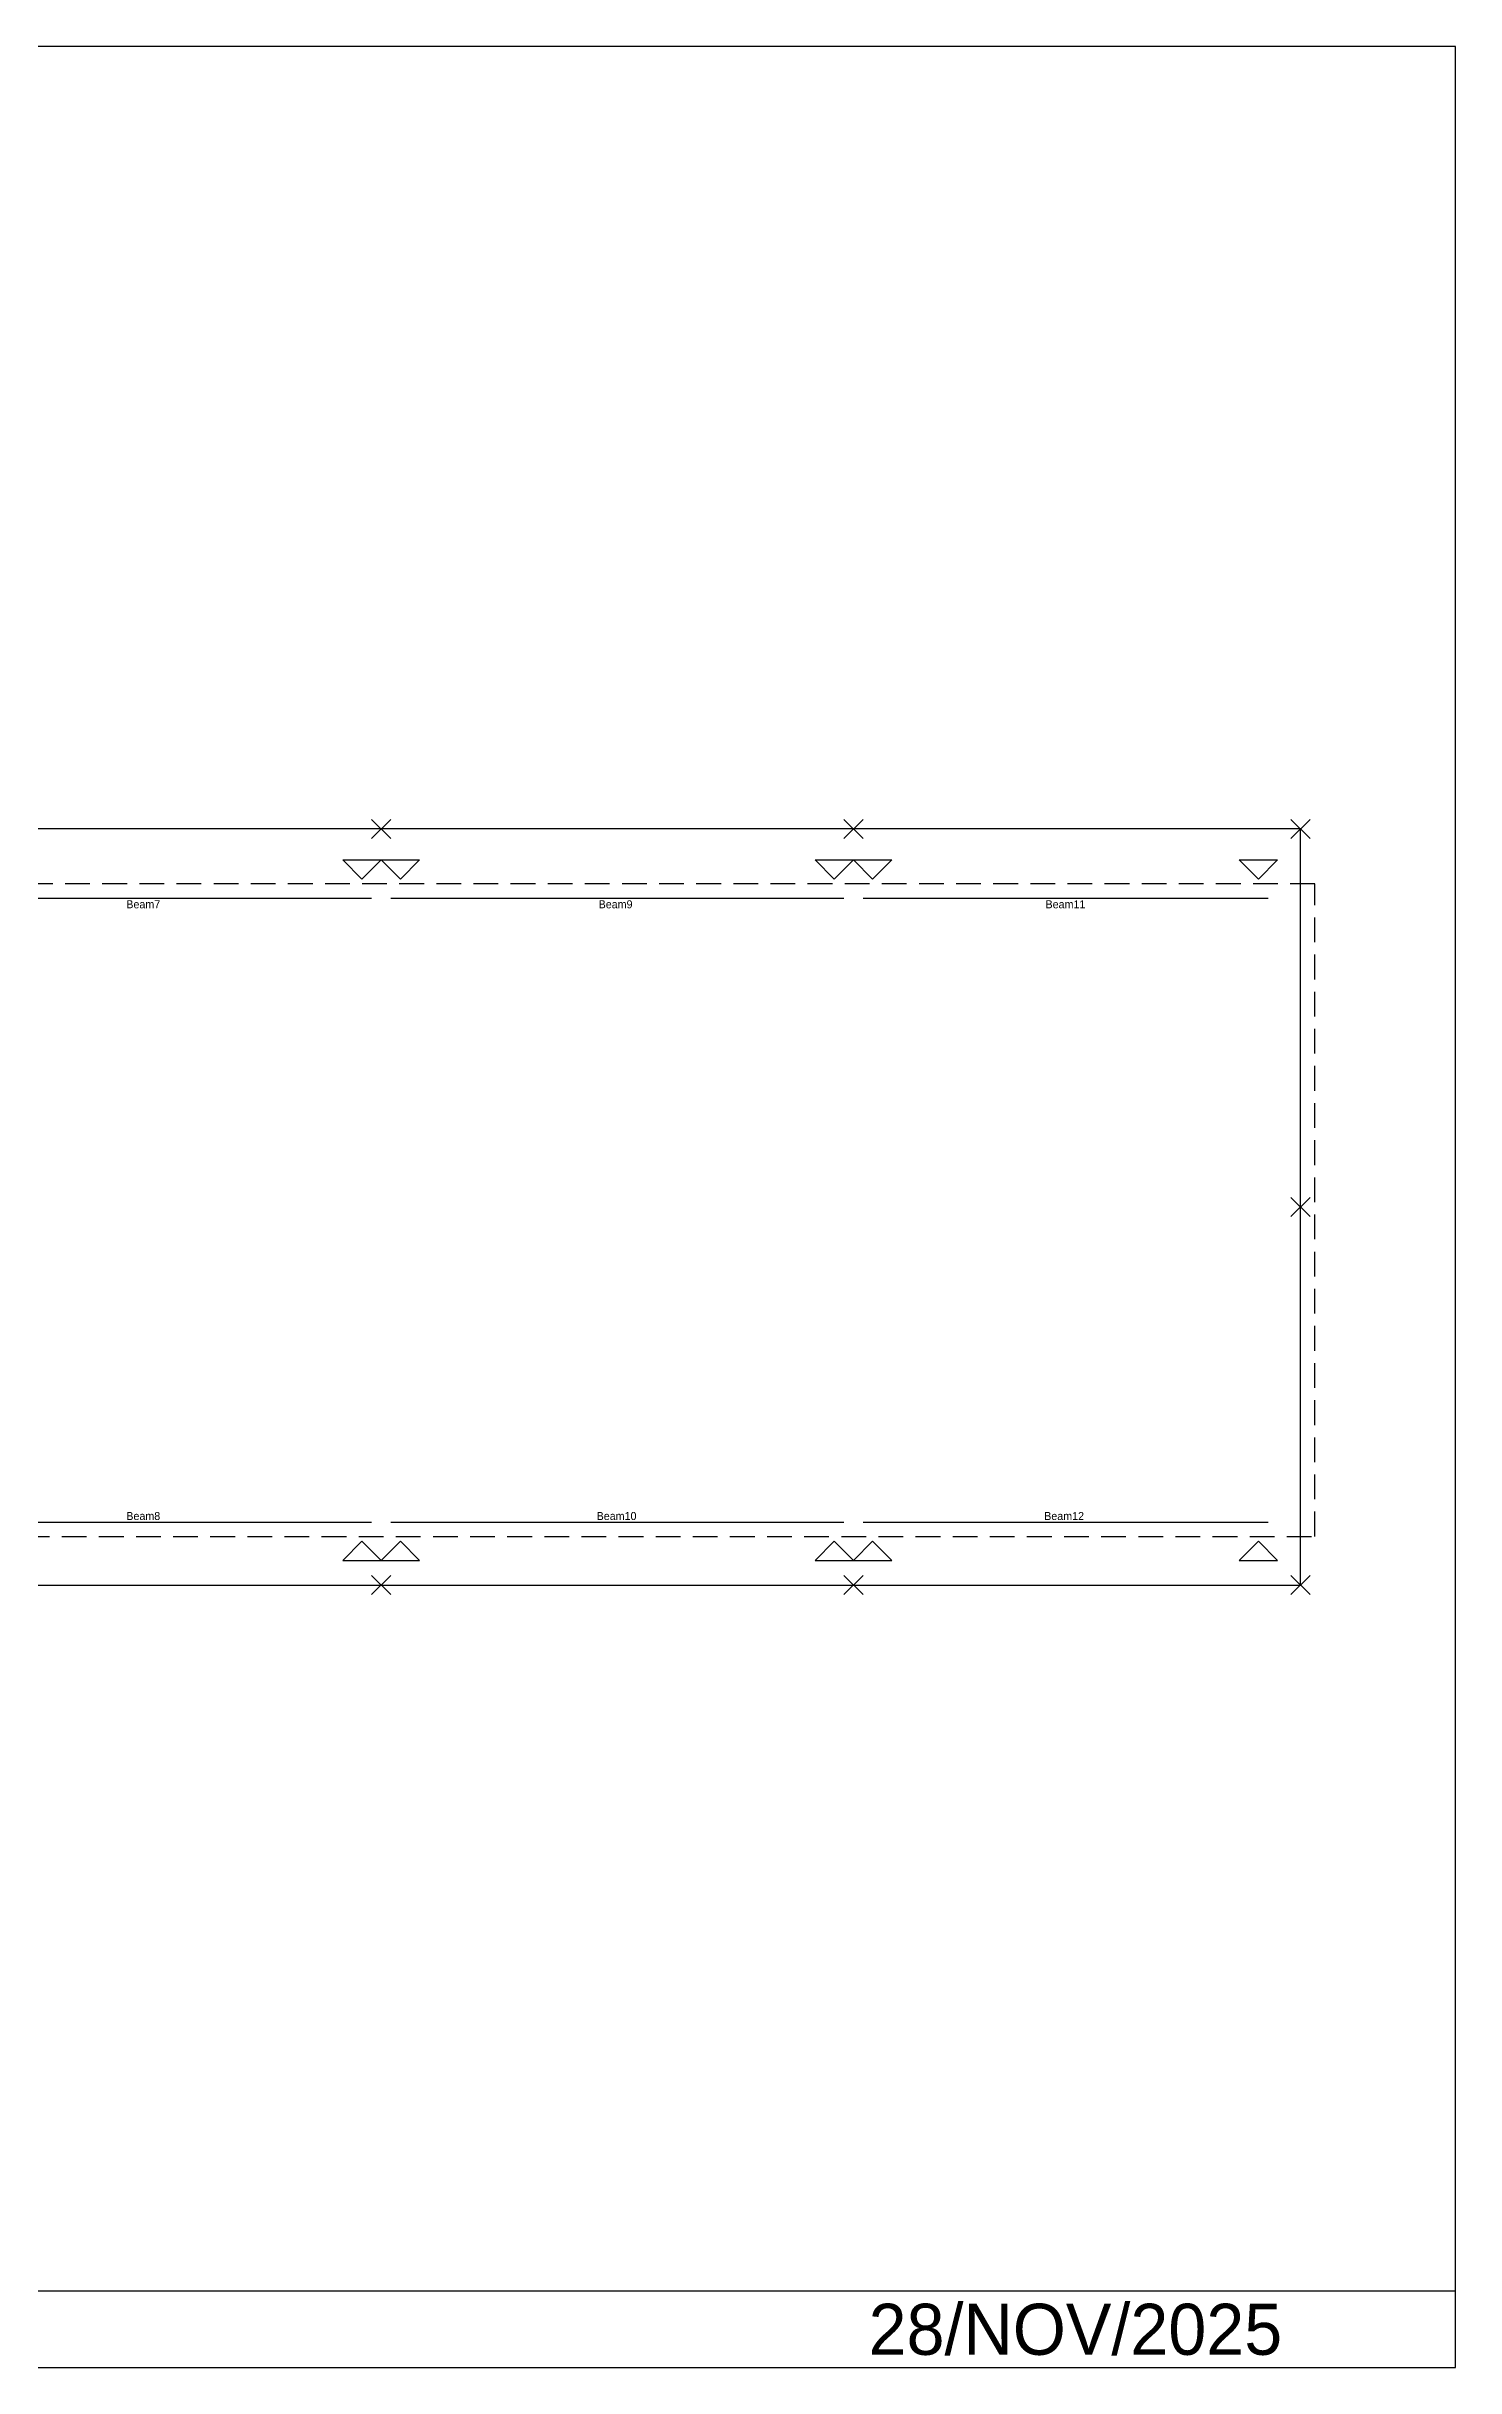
# Model space of a CAD drawing. Extents: x -2461 to 46661, y -12463 to 24421.
# Drawn here: x 24285 to 46661, y -12421 to 24421 of the extents above; entities that cross this region are included whole.
import ezdxf

# ---------------------------------------------------------------- set-up
doc = ezdxf.new("R2010")
doc.units = 0
doc.linetypes.add('CONTIN', pattern=[0])
doc.linetypes.add('DASHED', pattern=[589.47, 392.98, -196.49])
doc.layers.get('0').update_dxf_attribs({"linetype": 'CONTIN'})
for name, color, linetype in [('1', 7, 'CONTIN'), ('16', 7, 'CONTIN'), ('17', 7, 'CONTIN'), ('3', 7, 'CONTIN'), ('7', 5, 'CONTIN'), ('8', 5, 'DASHED')]:
    doc.layers.add(name, color=color, linetype=linetype)

msp = doc.modelspace()

# ---------------------------------------------------------------- linework, layer by layer
for p, q in [((46661.461, 24421.096), (-2461.46, 24421.096)), ((46661.461, -12421.096), (46661.461, 24421.096)), ((-2461.46, -11205.304), (46661.461, -11205.304)), ((-2461.46, -12421.096), (46661.461, -12421.096))]:
    msp.add_line(p, q)
at = {"layer": '1'}
for p, q in [((22252.4, 10900), (29447.6, 10900)), ((29752.4, 10900), (36947.602, 10900)), ((37252.402, 10900), (43682.602, 10900)), ((22252.4, 999.999), (29447.6, 999.999)), ((29752.4, 999.999), (36947.602, 999.999)), ((37252.402, 999.999), (43682.602, 999.999))]:
    msp.add_line(p, q, dxfattribs=at)
at = {"layer": '17'}
for p, q in [((29752.396, 11847.599), (29447.598, 12152.398)), ((29447.598, 11847.599), (29752.396, 12152.398)), ((37252.398, 11847.6), (36947.598, 12152.399)), ((36947.598, 11847.6), (37252.398, 12152.399)), ((44352.398, 11847.6), (44047.598, 12152.4)), ((44047.598, 11847.6), (44352.398, 12152.4)), ((44047.598, 5847.6), (44352.398, 6152.4)), ((44047.598, 6152.4), (44352.398, 5847.6)), ((29447.6, 152.4), (29752.4, -152.4)), ((29752.4, 152.4), (29447.6, -152.4)), ((36947.602, 152.4), (37252.402, -152.4)), ((37252.402, 152.4), (36947.602, -152.4)), ((44047.598, -152.4), (44352.398, 152.4)), ((44047.598, 152.4), (44352.398, -152.4))]:
    msp.add_line(p, q, dxfattribs=at)
at = {"layer": '3'}
for p, q in [((29295.201, 11204.8), (28990.4, 11509.6)), ((28990.4, 11509.6), (29600, 11509.6)), ((29600, 11509.6), (29295.201, 11204.8)), ((29904.801, 11204.8), (29600, 11509.6)), ((29600, 11509.6), (30209.6, 11509.6)), ((30209.6, 11509.6), (29904.801, 11204.8)), ((36795.203, 11204.8), (36490.402, 11509.6)), ((36490.402, 11509.6), (37100, 11509.6)), ((37100, 11509.6), (36795.203, 11204.8)), ((37404.801, 11204.8), (37100, 11509.6)), ((37100, 11509.6), (37709.602, 11509.6)), ((37709.602, 11509.6), (37404.801, 11204.8)), ((43530.203, 11204.8), (43225.402, 11509.6)), ((43225.402, 11509.6), (43835, 11509.6)), ((43835, 11509.6), (43530.203, 11204.8)), ((29295.201, 695.199), (28990.4, 390.399)), ((28990.4, 390.399), (29600, 390.399)), ((29600, 390.399), (29295.201, 695.199)), ((29904.801, 695.199), (29600, 390.399)), ((29600, 390.399), (30209.6, 390.399)), ((30209.6, 390.399), (29904.801, 695.199)), ((36795.203, 695.199), (36490.402, 390.399)), ((36490.402, 390.399), (37100, 390.399)), ((37100, 390.399), (36795.203, 695.199)), ((37404.801, 695.199), (37100, 390.399)), ((37100, 390.399), (37709.602, 390.399)), ((37709.602, 390.399), (37404.801, 695.199)), ((43530.203, 695.199), (43225.402, 390.399)), ((43225.402, 390.399), (43835, 390.399)), ((43835, 390.399), (43530.203, 695.199))]:
    msp.add_line(p, q, dxfattribs=at)
at = {"layer": '7'}
for p, q in [((44200, 12000), (0, 12000)), ((44200, 0), (44200, 12000)), ((0, 0), (44200, 0))]:
    msp.add_line(p, q, dxfattribs=at)
at = {"layer": '8'}
for p, q in [((44428.598, 11128.6), (-228.6, 11128.6)), ((44428.598, 771.399), (44428.598, 11128.6)), ((-228.6, 771.399), (44428.598, 771.399))]:
    msp.add_line(p, q, dxfattribs=at)

# ---------------------------------------------------------------- texts
msp.add_text('28/NOV/2025', height=810.528).set_placement((37340.387, -12218.464))
at = {"layer": '16'}
for s, p in [('Beam7', (25553.646, 10741.25)), ('Beam9', (33053.648, 10741.25)), ('Beam11', (40150.062, 10741.25)), ('Beam8', (25553.646, 1031.749)), ('Beam10', (33021.961, 1031.749)), ('Beam12', (40128.855, 1031.749))]:
    msp.add_text(s, height=127, dxfattribs=at).set_placement(p)

doc.saveas('drawing.dxf')
